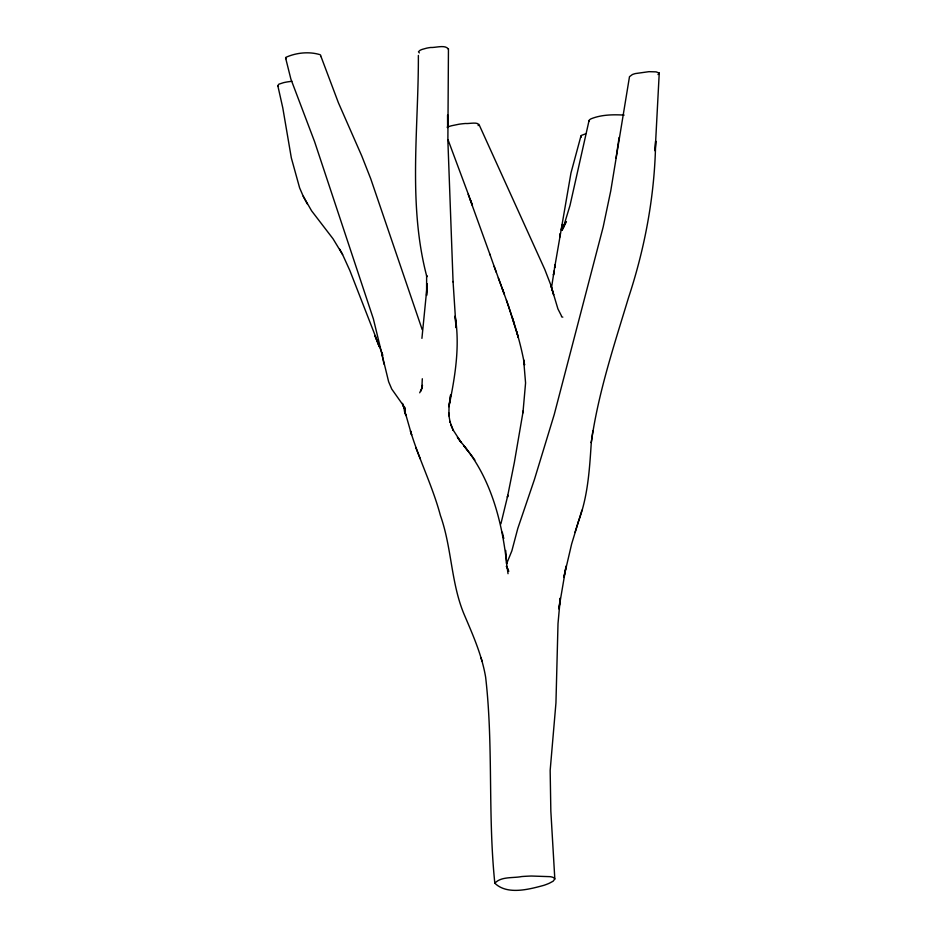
<?xml version="1.0" encoding="UTF-8"?>
<svg xmlns="http://www.w3.org/2000/svg" width="937" height="937" viewBox="0 0 937 937"><rect width="100%" height="100%" fill="white"/><g stroke="black" fill="none" stroke-linecap="round" stroke-linejoin="round"><path stroke-width="1.41" d="M448.729 412.772L448.87 415.817L449.046 406.072L450.685 394.735L448.917 406.693C455.042 376.85 460.172 346.503 455.136 316.038L456.05 327.692L453.063 281.487M418.37 55.459C418.628 129.189 407.782 204.512 426.862 276.79L426.628 275.443L426.593 295.436L427.307 283.911L421.919 338.362M508.03 573.702L506.495 562.657L506.671 563.582L511.871 550.827L517.81 528.409L534.406 479.568L554.235 414.541L603.17 227L610.748 190.902L629.488 76.693L632.393 74.527A23.8 4.826 -3.3 0 1 635.403 73.566L648.978 71.669L656.111 71.868L659.238 73.051L655.15 150.904L655.654 141.042C654.916 194.381 645.218 247.028 628.528 297.638C614.086 345.413 598.146 393.13 591.247 442.744L592.875 430.997M591.317 442.217C589.56 468.898 588.003 495.954 578.492 521.265M551.624 286.991L555.079 264.761M581.912 510.22L571.629 544.022L563.828 577.438L566.135 566.053L558.85 608.898L560.326 597.982L558.007 623.609L555.946 702.949L550.16 770.472L550.839 811.102L554.821 878.965L553.123 881.202L549.34 883.228A71.247 14.453 -3.3 0 1 543.741 885.371C528.655 889.471 507.163 895.163 494.83 883.228C487.697 814.71 493.53 745.419 485.624 677.1C481.911 655.15 472.798 634.689 464.12 614.356C450.896 582.802 451.845 547.571 440.39 515.42C432.671 486.432 419.062 459.517 410.453 430.868L411.612 434.85L402.594 403.378M619.099 137.481L616.019 158.084M554.751 266.799L554.587 267.923L570.973 172.958L580.928 136.076A16.081 3.268 -3.3 0 1 581.666 135.291L585.637 133.85M405.018 407.466L404.96 410.137L403.367 405.592L405.065 410.09L402.535 404.339L391.725 389.031L388.632 381.734L373.359 318.838L314.586 141.651L290.88 79.083L285.633 58.059M553.79 272.925L553.439 275.103L554.107 270.934M560.373 233.465L559.776 237.061L560.338 233.7M659.238 73.051L657.997 74.573M580.928 136.076L581.362 137.06M561.204 229.916L562.27 224.693M624.112 115.099C613.114 114.455 601.472 114.63 591.106 118.788A26.517 5.376 -3.3 0 0 589.314 120.123L589.045 121.365M421.509 389.534L422.446 385.388L421.849 388.246L422.306 378.759M589.057 120.533L569.989 205.484L563.032 228.382L564.742 224.236L562.036 230.291L565.62 222.748L563.816 226.285L564.578 224.634M500.873 523.924L507.842 495.263L507.409 497.231L514.343 462.503L523.197 410.933L522.94 412.866L525.575 382.952L523.642 359.913L524.579 365.008C517.833 326.673 502.513 290.739 489.84 254.138M494.83 883.228C501.061 876.282 513.16 878.285 521.78 876.54A49.427 10.026 -3.3 0 1 531.373 876.025L550.23 876.669A17.709 3.596 -3.3 0 1 553.591 877.629L554.821 878.965M574.99 532.427L578.434 521.476M420.76 391.291L421.263 389.815M448.308 49.111C445.45 44.379 435.611 47.857 430.633 47.482A15.66 3.174 -3.3 0 0 426.581 48.174L422.189 49.392A23.542 4.779 -3.3 0 0 419.893 50.422L418.476 51.769L419.319 52.894M320.677 56.525L320.852 55.752A24.093 4.884 -3.3 0 0 320.009 54.674C309.187 51.324 296.127 52.683 285.89 57.344A19.22 3.9 -3.3 0 0 286.008 58.75M421.755 388.492L422.318 387.192L419.717 392.79M564.777 224.248L566.44 221.577M478.221 125.605C479.967 121.26 468.16 124.024 465.642 123.485A20.239 4.099 -3.3 0 0 459.013 124.223L451.587 125.745A30.71 6.231 -3.3 0 0 448.062 126.846L447.148 127.198M291.829 81.285L287.448 81.894A22.5 4.568 -3.3 0 0 283.536 82.667L278.839 84.189L277.82 85.7L282.787 107.872L291.325 157.896L299.617 187.857L303.248 196.29L311.599 210.837L333.033 238.794L342.579 254.513L349.888 270.617L382.87 355.31M561.45 316.753L562.809 317.139M471.463 455.359L463.616 445.473C490.918 478.163 502.185 522.038 506.671 563.582L506.214 557.386M506.249 566.335L506.894 567.131M467.926 450.791L457.42 437.368L461.238 442.604L452.887 429.568L453.262 430.434L449.842 421.299L450.1 422.177L448.835 414.997M506.671 566.815L508.814 571.312M470.96 454.656L474.883 460.114M561.509 315.968L557.925 308.905L550.687 284.684L544.784 269.434L478.924 124.293M339.709 249.195L342.579 254.513M303.248 196.29L307.324 203.985M450.838 424.906L453.262 430.434M420.28 458.872L415.7 447.382M405.463 414.177L406.014 415.548L405.299 413.756M470.304 199.757L472.424 205.262L448.003 139.683M468.184 194.287L490.121 254.946M498.32 277.902L503.907 293.14M502.396 288.983L504.399 294.499M494.15 266.389L496.247 272.234M506.402 300.086L508.404 305.778M507.432 568.115L507.842 569.274M321.157 56.958L338.398 102.742L361.764 155.952L370.747 178.803L422.224 329.707M508.346 305.638L518.36 337.648L516.556 331.288M512.398 317.76L514.401 324.108M481.068 657.868L481.969 661.03M502.279 532.193L503.778 538.517M381.605 352.675L384.053 364.235M505.699 550.452L506.144 556.555M453.075 281.967L447.874 140.527L448.448 48.759M278.453 86.239A15.589 3.162 -3.3 0 1 277.832 85.7M379.298 346.678L374.964 335.739L379.298 346.678M552.186 289.674L550.687 284.684L553.65 294.804L552.186 289.674M405.112 413.123L404.409 410.617L405.077 413.088M447.663 127.491L447.64 115.052L447.663 127.491"/></g></svg>
